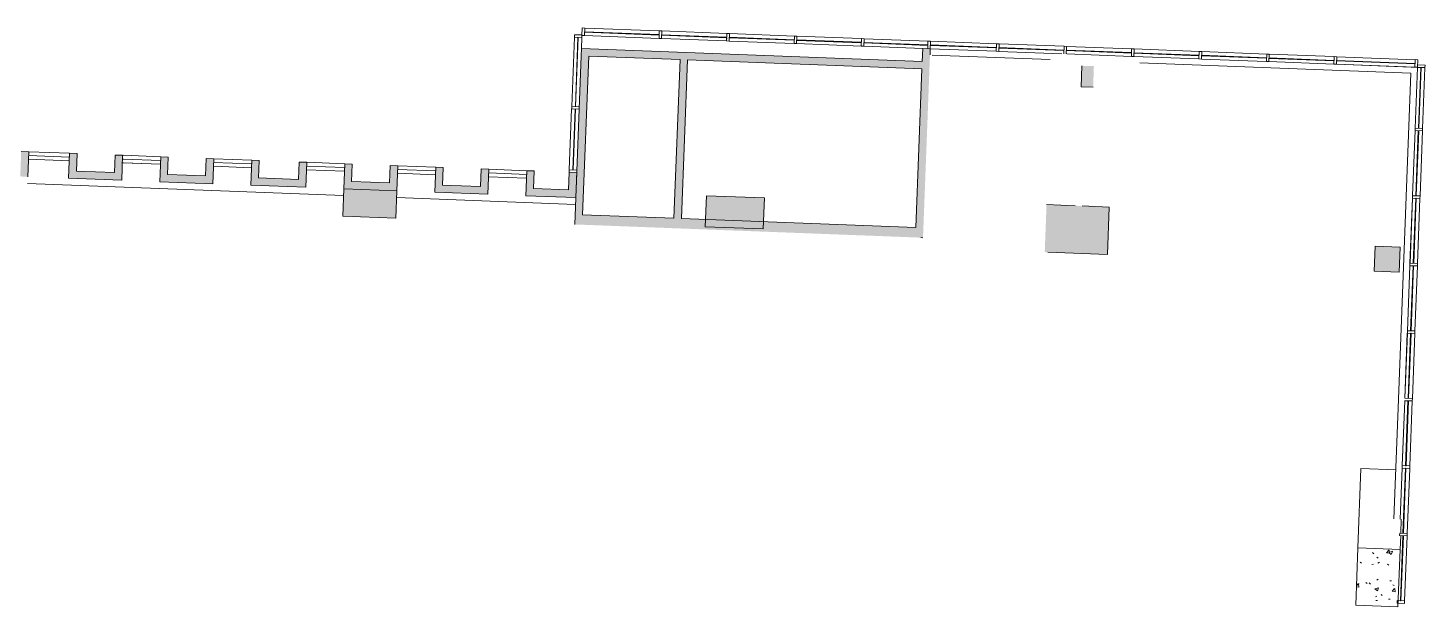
# Model space of a CAD drawing. Header units: millimetres. Extents: x 16798 to 83705, y -4660 to 56847.
# Drawn here: x 55797 to 83705, y 45374 to 56847 of the extents above; entities that cross this region are included whole.
import ezdxf

# ---------------------------------------------------------------- set-up
doc = ezdxf.new("R2010")
doc.units = ezdxf.units.MM
doc.header["$MEASUREMENT"] = 0
for name, color, linetype, lineweight in [('A-COLS', 52, 'Continuous', 13), ('A-GLAZ-CURT', 52, 'Continuous', 13), ('A-GLAZ-CWMG', 51, 'Continuous', 13), ('A-WALL-PATT', 111, 'Continuous', 13), ('I-WALL', 2, 'Continuous', 13), ('S-COLS', 52, 'Continuous', 13)]:
    doc.layers.add(name, color=color, linetype=linetype, lineweight=lineweight)
pattern_1 = [(50, (-140, 200), (728.7365, -63.756), [76.2, -838.2]), (355, (-140, 200), (-140.972, 764.228), [60.96, -670.56]), (100.451, (-79.3, 194.7), (587.77, 700.467), [64.76, -712.36]), (46.184, (-140, 403.2), (1084.316, -168.171), [114.3, -1257.3]), (96.636, (-49.6, 389.2), (949.61, 989.71), [97.14, -1068.54]), (351.184, (-140, 403.2), (949.62, 989.7), [91.44, -1005.84]), (21, (-38.4, 352.4), (606.458, -409.0606), [76.2, -838.2]), (326, (-38.4, 352.4), (247.208, 736.753), [60.96, -670.56]), (71.451, (12.14, 318.3), (853.668, 327.685), [64.76, -712.36]), (37.5, (-140, 200), (12.3547, 338.2201), [33.528, -628.904, 33.528, -647.192, -673.1]), (37.5, (-140, 200), (12.3547, 338.2201), [-1343.152, 33.528, -639.572]), (7.5, (-140, 200), (267.279, 400.722), [33.528, -354.584, 33.528, -613.664, -256.54]), (7.5, (-140, 200), (267.279, 400.722), [-1035.304, 33.528, -223.012]), (327.5, (-366.57, 200), (542.3633, -22.9153), [33.528, -220.472, 33.528, -758.952, -1051.56]), (327.5, (-366.57, 200), (542.3633, -22.9153), [-1046.48, 33.528, -1018.032]), (317.5, (-468.17, 200), (592.517, 101.707), [33.528, -296.672, 33.528, -492.76, -746.76]), (317.5, (-468.17, 200), (592.517, 101.707), [-856.488, 33.528, -713.232])]

# ---------------------------------------------------------------- blocks, each defined once
blk = doc.blocks.new('System Panel - Glazed-1975141-GA PLAN - LEVEL 11')
at = {"layer": 'A-GLAZ-CURT', "color": 0, "lineweight": -2}
for p, q in [((609, 3), (-609, 3)), ((-609, 3), (-609, -3)), ((609, -3), (609, 3)), ((-609, -3), (609, -3))]:
    blk.add_line(p, q, dxfattribs=at)
blk = doc.blocks.new('Rectangular Mullion - 50 x 150mm-1944992-GA PLAN - LEVEL 11')
at = {"layer": 'A-GLAZ-CWMG', "color": 0, "lineweight": -2}
blk.add_line((-16523, 55285), (-16523, 54068), dxfattribs=at)
blk = doc.blocks.new('Rectangular Mullion - 50 x 150mm-1975142-GA PLAN - LEVEL 11')
at = {"layer": 'A-GLAZ-CWMG', "color": 0, "lineweight": -2}
for p, q in [((-50, 75), (0, 75)), ((-50, -75), (-50, 75)), ((0, 75), (0, -75)), ((0, -75), (-50, -75))]:
    blk.add_line(p, q, dxfattribs=at)
blk = doc.blocks.new('Rectangular Mullion - 50 x 150mm-1975143-GA PLAN - LEVEL 11')
at = {"layer": 'A-GLAZ-CWMG', "color": 0, "lineweight": -2}
for p, q in [((0, 75), (-50, 75)), ((-50, 75), (-50, -75)), ((0, -75), (0, 75)), ((-50, -75), (0, -75))]:
    blk.add_line(p, q, dxfattribs=at)
blk = doc.blocks.new('Hilton_Window_Facade Panel - Hilton_Window_Facade Panel-1975166-GA PLAN - LEVEL 11')
at = {"layer": 'A-GLAZ-CURT', "color": 0, "lineweight": -2}
for p, q in [((-409, 150), (409, 150)), ((-409, 75), (409, 75)), ((-409, 0), (409, 0))]:
    blk.add_line(p, q, dxfattribs=at)
blk = doc.blocks.new('Hilton_Facade Panel - Hilton_Facade Panel-1975167-GA PLAN - LEVEL 11')
at = {"layer": 'A-GLAZ-CURT', "lineweight": -2}
blk.add_hatch(color=0, dxfattribs=at).paths.add_polyline_path([(-141, -350), (-530, -350), (-530, 150), (-380, 150), (-380, -200), (380, -200), (380, 150), (530, 150), (530, -350)])
at = {"layer": 'A-GLAZ-CURT', "color": 0, "lineweight": -2}
for p, q in [((-380, 150), (-530, 150)), ((-530, 150), (-530, -350)), ((-380, -200), (-380, 150)), ((530, 150), (380, 150)), ((380, 150), (380, -200)), ((530, -350), (530, 150)), ((380, -200), (-380, -200)), ((-530, -350), (530, -350))]:
    blk.add_line(p, q, dxfattribs=at)
blk = doc.blocks.new('Hilton_Window_Facade Panel - Hilton_Window_Facade Panel-1975168-GA PLAN - LEVEL 11')
at = {"layer": 'A-GLAZ-CURT', "color": 0, "lineweight": -2}
for p, q in [((-10, 150), (10, 150)), ((-10, 75), (10, 75)), ((-10, 0), (10, 0))]:
    blk.add_line(p, q, dxfattribs=at)
blk = doc.blocks.new('Hilton_Window_Facade Panel - Hilton_Window_Facade Panel-1975151-GA PLAN - LEVEL 11')
at = {"layer": 'A-GLAZ-CURT', "color": 0, "lineweight": -2}
for p, q in [((-380, 150), (380, 150)), ((-380, 75), (380, 75)), ((-380, 0), (380, 0))]:
    blk.add_line(p, q, dxfattribs=at)
blk = doc.blocks.new('Hilton_Facade Panel - Hilton_Facade Panel-1975169-GA PLAN - LEVEL 11')
at = {"layer": 'A-GLAZ-CURT', "lineweight": -2}
blk.add_hatch(color=0, dxfattribs=at).paths.add_polyline_path([(-550, -350), (-550, -257), (-550, 150), (-400, 150), (-400, -200), (400, -200), (400, 150), (550, 150), (550, -350)])
at = {"layer": 'A-GLAZ-CURT', "color": 0, "lineweight": -2}
for p, q in [((-400, 150), (-550, 150)), ((-550, 150), (-550, -350)), ((-400, -200), (-400, 150)), ((550, 150), (400, 150)), ((400, 150), (400, -200)), ((550, -350), (550, 150)), ((400, -200), (-400, -200)), ((-550, -350), (550, -350))]:
    blk.add_line(p, q, dxfattribs=at)
blk = doc.blocks.new('System Panel - Glazed-1975170-GA PLAN - LEVEL 11')
at = {"layer": 'A-GLAZ-CURT', "color": 0, "lineweight": -2}
for p, q in [((692, 3), (-692, 3)), ((-692, 3), (-692, -3)), ((692, -3), (692, 3)), ((-692, -3), (692, -3))]:
    blk.add_line(p, q, dxfattribs=at)
blk = doc.blocks.new('Rectangular Mullion - 50 x 150mm-1915807-GA PLAN - LEVEL 11')
at = {"layer": 'A-GLAZ-CWMG', "color": 0, "lineweight": -2}
for p, q in [((-16523, 56720), (-16523, 55335)), ((-16373, 56720), (-16373, 56502))]:
    blk.add_line(p, q, dxfattribs=at)
blk = doc.blocks.new('Rectangular Mullion - 50 x 150mm-1975171-GA PLAN - LEVEL 11')
at = {"layer": 'A-GLAZ-CWMG', "color": 0, "lineweight": -2}
for p, q in [((-25, 75), (25, 75)), ((-25, -75), (-25, 75)), ((25, 75), (25, -75)), ((25, -75), (-25, -75))]:
    blk.add_line(p, q, dxfattribs=at)
blk = doc.blocks.new('Hilton_Facade Panel - Hilton_Facade Panel-1975172-GA PLAN - LEVEL 11')
at = {"layer": 'A-GLAZ-CURT', "lineweight": -2}
blk.add_hatch(color=0, dxfattribs=at).paths.add_polyline_path([(-328, -350), (-499, -350), (-499, 150), (-349, 150), (-349, -200), (349, -200), (349, 150), (499, 150), (499, -350), (416, -350)])
at = {"layer": 'A-GLAZ-CURT', "color": 0, "lineweight": -2}
for p, q in [((-349, 150), (-499, 150)), ((-499, 150), (-499, -350)), ((-349, -200), (-349, 150)), ((499, 150), (349, 150)), ((349, 150), (349, -200)), ((499, -350), (499, 150)), ((349, -200), (-349, -200)), ((-499, -350), (499, -350))]:
    blk.add_line(p, q, dxfattribs=at)
blk = doc.blocks.new('Hilton_Window_Facade Panel - Hilton_Window_Facade Panel-1975147-GA PLAN - LEVEL 11')
at = {"layer": 'A-GLAZ-CURT', "color": 0, "lineweight": -2}
for p, q in [((-370, 150), (370, 150)), ((-370, 75), (370, 75)), ((-370, 0), (370, 0))]:
    blk.add_line(p, q, dxfattribs=at)
blk = doc.blocks.new('Columns 1 - Columns 1-1881339-GA PLAN - LEVEL 11')
at = {"layer": 'A-COLS', "lineweight": -2}
h = blk.add_hatch(dxfattribs=at)
h.set_pattern_fill('FP_4', color=0, style=0, pattern_type=2)
h.set_pattern_definition(pattern_1)
h.paths.add_polyline_path([(-634, 46173), (211, 46173), (211, 47317), (-634, 47317), (-634, 47116)])
h = blk.add_hatch(dxfattribs=at)
h.set_pattern_fill('FP_4', color=0, style=0, pattern_type=2)
h.set_pattern_definition(pattern_1)
h.paths.add_polyline_path([(-238, 42542), (50, 42542), (50, 43166), (-500, 43166), (-500, 42542)])
at = {"layer": 'A-COLS', "color": 0, "lineweight": -2}
for p, q in [((-634, 47317), (-634, 48909)), ((64, 48909), (-634, 48909)), ((211, 47927), (211, 47644)), ((211, 47594), (211, 47317)), ((-634, 47317), (-634, 46173)), ((211, 47317), (-634, 47317)), ((211, 46173), (211, 47317)), ((-634, 46173), (211, 46173)), ((-500, 43166), (-500, 42542)), ((50, 43166), (-500, 43166)), ((50, 42542), (50, 43166)), ((-500, 42542), (50, 42542)), ((-500, 41690), (-500, 42542)), ((50, 42542), (50, 41690)), ((-500, 41690), (50, 41690)), ((-500, 36513), (-500, 37389)), ((-40, 37389), (-500, 37389)), ((-40, 37389), (-40, 36513)), ((-500, 36513), (-500, 35889)), ((-40, 36513), (-500, 36513)), ((-40, 35889), (-40, 36513)), ((-500, 35889), (-40, 35889)), ((-680, 32915), (-680, 31791)), ((60, 32915), (-680, 32915)), ((60, 31791), (60, 32915)), ((-680, 31791), (60, 31791)), ((-680, 30198), (-680, 31791)), ((60, 31791), (60, 30198)), ((60, 30198), (-680, 30198))]:
    blk.add_line(p, q, dxfattribs=at)
blk = doc.blocks.new('System Panel - Glazed 10mm_Face-1946937-GA PLAN - LEVEL 11')
at = {"layer": 'A-GLAZ-CURT', "color": 0, "lineweight": -2}
for p, q in [((650, 10), (-650, 10)), ((-650, 10), (-650, 0)), ((-650, 0), (650, 0)), ((650, 0), (650, 10))]:
    blk.add_line(p, q, dxfattribs=at)
blk = doc.blocks.new('System Panel - Glazed 10mm_Face-1946939-GA PLAN - LEVEL 11')
at = {"layer": 'A-GLAZ-CURT', "color": 0, "lineweight": -2}
for p, q in [((649.53125, 10), (-649.53125, 10)), ((-649.53125, 10), (-649.53125, 0)), ((-649.53125, 0), (649.53125, 0)), ((649.53125, 0), (649.53125, 10))]:
    blk.add_line(p, q, dxfattribs=at)
blk = doc.blocks.new('System Panel - Glazed 10mm_Face-1946940-GA PLAN - LEVEL 11')
at = {"layer": 'A-GLAZ-CURT', "color": 0, "lineweight": -2}
for p, q in [((650, 10), (-650, 10)), ((-650, 10), (-650, 0)), ((-650, 0), (650, 0)), ((650, 0), (650, 10))]:
    blk.add_line(p, q, dxfattribs=at)
blk = doc.blocks.new('System Panel - Glazed 10mm_Face-1946941-GA PLAN - LEVEL 11')
at = {"layer": 'A-GLAZ-CURT', "color": 0, "lineweight": -2}
for p, q in [((650, 10), (-650, 10)), ((-650, 10), (-650, 0)), ((-650, 0), (650, 0)), ((650, 0), (650, 10))]:
    blk.add_line(p, q, dxfattribs=at)
blk = doc.blocks.new('System Panel - Glazed 10mm_Face-1946942-GA PLAN - LEVEL 11')
at = {"layer": 'A-GLAZ-CURT', "color": 0, "lineweight": -2}
for p, q in [((607.5, 10), (-607.5, 10)), ((-607.5, 10), (-607.5, 0)), ((-607.5, 0), (607.5, 0)), ((607.5, 0), (607.5, 10))]:
    blk.add_line(p, q, dxfattribs=at)
blk = doc.blocks.new('Rectangular Mullion - 50 x 150mm-1946943-GA PLAN - LEVEL 11')
at = {"layer": 'A-GLAZ-CWMG', "color": 0, "lineweight": -2}
for p, q in [((-50, 75), (0, 75)), ((-50, -75), (-50, 75)), ((0, 75), (0, -75)), ((0, -75), (-50, -75))]:
    blk.add_line(p, q, dxfattribs=at)
blk = doc.blocks.new('Rectangular Mullion - 50 x 150mm-V9-GA PLAN - LEVEL 11')
at = {"layer": 'A-GLAZ-CWMG', "color": 0, "lineweight": -2}
blk.add_line((479, 47394), (479, 46094), dxfattribs=at)
blk = doc.blocks.new('Rectangular Mullion - 50 x 150mm-V10-GA PLAN - LEVEL 11')
at = {"layer": 'A-GLAZ-CWMG', "color": 0, "lineweight": -2}
for p, q in [((329, 47727), (329, 48744)), ((479, 48744), (479, 47444))]:
    blk.add_line(p, q, dxfattribs=at)
blk = doc.blocks.new('Rectangular Mullion - 50 x 150mm-1945839-GA PLAN - LEVEL 11')
at = {"layer": 'A-GLAZ-CWMG', "color": 0, "lineweight": -2}
for p, q in [((329, 48794), (329, 50093)), ((479, 50093), (479, 48794))]:
    blk.add_line(p, q, dxfattribs=at)
blk = doc.blocks.new('Rectangular Mullion - 50 x 150mm-1945840-GA PLAN - LEVEL 11')
at = {"layer": 'A-GLAZ-CWMG', "color": 0, "lineweight": -2}
for p, q in [((329, 50143), (329, 51443)), ((479, 51443), (479, 50143))]:
    blk.add_line(p, q, dxfattribs=at)
blk = doc.blocks.new('Rectangular Mullion - 50 x 150mm-V11-GA PLAN - LEVEL 11')
at = {"layer": 'A-GLAZ-CWMG', "color": 0, "lineweight": -2}
for p, q in [((329, 51493), (329, 52794)), ((479, 52794), (479, 51493))]:
    blk.add_line(p, q, dxfattribs=at)
blk = doc.blocks.new('Rectangular Mullion - 50 x 150mm-1945837-GA PLAN - LEVEL 11')
at = {"layer": 'A-GLAZ-CWMG', "color": 0, "lineweight": -2}
for p, q in [((329, -2507), (329, -1207)), ((479, -1207), (479, -2507))]:
    blk.add_line(p, q, dxfattribs=at)
blk = doc.blocks.new('Rectangular Mullion - 50 x 150mm-1945841-GA PLAN - LEVEL 11')
at = {"layer": 'A-GLAZ-CWMG', "color": 0, "lineweight": -2}
for p, q in [((329, 55544), (329, 56759)), ((479, 56759), (479, 55544))]:
    blk.add_line(p, q, dxfattribs=at)
blk = doc.blocks.new('Rectangular Mullion - 50 x 150mm-1946933-GA PLAN - LEVEL 11')
at = {"layer": 'A-GLAZ-CWMG', "color": 0, "lineweight": -2}
for p, q in [((-25, 75), (25, 75)), ((-25, -75), (-25, 75)), ((25, 75), (25, -75)), ((25, -75), (-25, -75))]:
    blk.add_line(p, q, dxfattribs=at)
blk = doc.blocks.new('Rectangular Mullion - 50 x 150mm-V13-GA PLAN - LEVEL 11')
at = {"layer": 'A-GLAZ-CWMG', "color": 0, "lineweight": -2}
for p, q in [((-25, 75), (25, 75)), ((-25, -75), (-25, 75)), ((25, 75), (25, -75)), ((-22.5, -75), (-25, -75)), ((25, -75), (22.5, -75))]:
    blk.add_line(p, q, dxfattribs=at)
blk = doc.blocks.new('Rectangular Mullion - 50 x 150mm-1946952-GA PLAN - LEVEL 11')
at = {"layer": 'A-GLAZ-CWMG', "color": 0, "lineweight": -2}
for p, q in [((0, 75), (-50, 75)), ((-50, 75), (-50, -75)), ((0, -75), (0, 75)), ((-50, -75), (0, -75))]:
    blk.add_line(p, q, dxfattribs=at)
blk = doc.blocks.new('System Panel - Glazed 10mm_Face-1948885-GA PLAN - LEVEL 11')
at = {"layer": 'A-GLAZ-CURT', "color": 0, "lineweight": -2}
for p, q in [((785, 10), (-785, 10)), ((-785, 10), (-785, 0)), ((-785, 0), (785, 0)), ((785, 0), (785, 10))]:
    blk.add_line(p, q, dxfattribs=at)
blk = doc.blocks.new('System Panel - Glazed 10mm_Face-1948886-GA PLAN - LEVEL 11')
at = {"layer": 'A-GLAZ-CURT', "color": 0, "lineweight": -2}
for p, q in [((650, 10), (-650, 10)), ((-650, 10), (-650, 0)), ((-650, 0), (650, 0)), ((650, 0), (650, 10))]:
    blk.add_line(p, q, dxfattribs=at)
blk = doc.blocks.new('System Panel - Glazed 10mm_Face-1948887-GA PLAN - LEVEL 11')
at = {"layer": 'A-GLAZ-CURT', "color": 0, "lineweight": -2}
for p, q in [((650, 10), (-650, 10)), ((-650, 10), (-650, 0)), ((-650, 0), (650, 0)), ((650, 0), (650, 10))]:
    blk.add_line(p, q, dxfattribs=at)
blk = doc.blocks.new('System Panel - Glazed 10mm_Face-1948888-GA PLAN - LEVEL 11')
at = {"layer": 'A-GLAZ-CURT', "color": 0, "lineweight": -2}
for p, q in [((650, 10), (-650, 10)), ((-650, 10), (-650, 0)), ((-650, 0), (650, 0)), ((650, 0), (650, 10))]:
    blk.add_line(p, q, dxfattribs=at)
blk = doc.blocks.new('System Panel - Glazed 10mm_Face-1969037-GA PLAN - LEVEL 11')
at = {"layer": 'A-GLAZ-CURT', "color": 0, "lineweight": -2}
for p, q in [((660, 10), (-660, 10)), ((-660, 10), (-660, 0)), ((-660, 0), (660, 0)), ((660, 0), (660, 10))]:
    blk.add_line(p, q, dxfattribs=at)
blk = doc.blocks.new('System Panel - Glazed 10mm_Face-1969038-GA PLAN - LEVEL 11')
at = {"layer": 'A-GLAZ-CURT', "color": 0, "lineweight": -2}
for p, q in [((640, 10), (-640, 10)), ((-640, 10), (-640, 0)), ((-640, 0), (640, 0)), ((640, 0), (640, 10))]:
    blk.add_line(p, q, dxfattribs=at)
blk = doc.blocks.new('System Panel - Glazed 10mm_Face-1948889-GA PLAN - LEVEL 11')
at = {"layer": 'A-GLAZ-CURT', "color": 0, "lineweight": -2}
for p, q in [((646, 10), (-646, 10)), ((-646, 10), (-646, 0)), ((-646, 0), (646, 0)), ((646, 0), (646, 10))]:
    blk.add_line(p, q, dxfattribs=at)
blk = doc.blocks.new('System Panel - Glazed 10mm_Face-1948890-GA PLAN - LEVEL 11')
at = {"layer": 'A-GLAZ-CURT', "color": 0, "lineweight": -2}
for p, q in [((650, 10), (-650, 10)), ((-650, 10), (-650, 0)), ((-650, 0), (650, 0)), ((650, 0), (650, 10))]:
    blk.add_line(p, q, dxfattribs=at)
blk = doc.blocks.new('System Panel - Glazed 10mm_Face-1948891-GA PLAN - LEVEL 11')
at = {"layer": 'A-GLAZ-CURT', "color": 0, "lineweight": -2}
for p, q in [((650, 10), (-650, 10)), ((-650, 10), (-650, 0)), ((-650, 0), (650, 0)), ((650, 0), (650, 10))]:
    blk.add_line(p, q, dxfattribs=at)
blk = doc.blocks.new('System Panel - Glazed 10mm_Face-1948892-GA PLAN - LEVEL 11')
at = {"layer": 'A-GLAZ-CURT', "color": 0, "lineweight": -2}
for p, q in [((746, 10), (-746, 10)), ((-746, 10), (-746, 0)), ((-746, 0), (746, 0)), ((746, 0), (746, 10))]:
    blk.add_line(p, q, dxfattribs=at)
blk = doc.blocks.new('Rectangular Mullion - 50 x 150mm-V20-GA PLAN - LEVEL 11')
at = {"layer": 'A-GLAZ-CWMG', "color": 0, "lineweight": -2}
for p, q in [((-1290, 56911), (279, 56911)), ((279, 56761), (-1290, 56761))]:
    blk.add_line(p, q, dxfattribs=at)
blk = doc.blocks.new('Rectangular Mullion - 50 x 150mm-V21-GA PLAN - LEVEL 11')
at = {"layer": 'A-GLAZ-CWMG', "color": 0, "lineweight": -2}
for p, q in [((-2640, 56911), (-1340, 56911)), ((-1340, 56761), (-2640, 56761))]:
    blk.add_line(p, q, dxfattribs=at)
blk = doc.blocks.new('Rectangular Mullion - 50 x 150mm-V22-GA PLAN - LEVEL 11')
at = {"layer": 'A-GLAZ-CWMG', "color": 0, "lineweight": -2}
for p, q in [((-3990, 56911), (-2690, 56911)), ((-2690, 56761), (-3990, 56761))]:
    blk.add_line(p, q, dxfattribs=at)
blk = doc.blocks.new('Rectangular Mullion - 50 x 150mm-V23-GA PLAN - LEVEL 11')
at = {"layer": 'A-GLAZ-CWMG', "color": 0, "lineweight": -2}
for p, q in [((-5340, 56911), (-4040, 56911)), ((-4040, 56761), (-5340, 56761))]:
    blk.add_line(p, q, dxfattribs=at)
blk = doc.blocks.new('Rectangular Mullion - 50 x 150mm-V24-GA PLAN - LEVEL 11')
at = {"layer": 'A-GLAZ-CWMG', "color": 0, "lineweight": -2}
for p, q in [((-6690, 56911), (-5390, 56911)), ((-5390, 56761), (-6680, 56761))]:
    blk.add_line(p, q, dxfattribs=at)
blk = doc.blocks.new('Rectangular Mullion - 50 x 150mm-V25-GA PLAN - LEVEL 11')
at = {"layer": 'A-GLAZ-CWMG', "color": 0, "lineweight": -2}
for p, q in [((-8040, 56911), (-6740, 56911)), ((-6780, 56761), (-8040, 56761))]:
    blk.add_line(p, q, dxfattribs=at)
blk = doc.blocks.new('Rectangular Mullion - 50 x 150mm-1969031-GA PLAN - LEVEL 11')
at = {"layer": 'A-GLAZ-CWMG', "color": 0, "lineweight": -2}
for p, q in [((-9411, 56911), (-8090, 56911)), ((-8090, 56761), (-9411, 56761))]:
    blk.add_line(p, q, dxfattribs=at)
blk = doc.blocks.new('Rectangular Mullion - 50 x 150mm-1969032-GA PLAN - LEVEL 11')
at = {"layer": 'A-GLAZ-CWMG', "color": 0, "lineweight": -2}
for p, q in [((-10740, 56911), (-9461, 56911)), ((-9561, 56761), (-10740, 56761))]:
    blk.add_line(p, q, dxfattribs=at)
blk = doc.blocks.new('Rectangular Mullion - 50 x 150mm-1948215-GA PLAN - LEVEL 11')
at = {"layer": 'A-GLAZ-CWMG', "color": 0, "lineweight": -2}
for p, q in [((-12082, 56911), (-10790, 56911)), ((-10790, 56761), (-12082, 56761))]:
    blk.add_line(p, q, dxfattribs=at)
blk = doc.blocks.new('Rectangular Mullion - 50 x 150mm-V26-GA PLAN - LEVEL 11')
at = {"layer": 'A-GLAZ-CWMG', "color": 0, "lineweight": -2}
for p, q in [((-13432, 56911), (-12132, 56911)), ((-12132, 56761), (-13432, 56761))]:
    blk.add_line(p, q, dxfattribs=at)
blk = doc.blocks.new('Rectangular Mullion - 50 x 150mm-V27-GA PLAN - LEVEL 11')
at = {"layer": 'A-GLAZ-CWMG', "color": 0, "lineweight": -2}
for p, q in [((-14782, 56911), (-13482, 56911)), ((-13482, 56761), (-14782, 56761)), ((-13482, 56911), (-13482, 56836)), ((-13482, 56826), (-13482, 56761))]:
    blk.add_line(p, q, dxfattribs=at)
blk = doc.blocks.new('Rectangular Mullion - 50 x 150mm-1948216-GA PLAN - LEVEL 11')
at = {"layer": 'A-GLAZ-CWMG', "color": 0, "lineweight": -2}
for p, q in [((-16324, 56911), (-14832, 56911)), ((-14832, 56761), (-16324, 56761))]:
    blk.add_line(p, q, dxfattribs=at)
blk = doc.blocks.new('Rectangular Mullion - 50 x 150mm-V28-GA PLAN - LEVEL 11')
at = {"layer": 'A-GLAZ-CWMG', "color": 0, "lineweight": -2}
for p, q in [((-25, 75), (25, 75)), ((-25, -75), (-25, 75)), ((25, 75), (25, -75))]:
    blk.add_line(p, q, dxfattribs=at)

msp = doc.modelspace()

# ---------------------------------------------------------------- hatches: boundary and pattern name
at = {"layer": 'A-WALL-PATT', "lineweight": 0}
for points in [[(73655, 56029), (69738, 56178), (68972, 56207), (66848, 56288), (66854, 56438), (73661, 56178)], [(73684, 52854), (73534, 52860), (73670, 56437), (73820, 56432)], [(66870, 52914), (66720, 52920), (66725, 53061), (66848, 56288), (66998, 56282)], [(68851, 53039), (68701, 53044), (68728, 53764), (68822, 56213), (68972, 56207)], [(55793, 53874), (55643, 53879), (55649, 54029), (55662, 54379), (55812, 54373)], [(73676, 52654), (73636, 52656), (73536, 52660), (66870, 52914), (66877, 53114), (73684, 52854)]]:
    msp.add_hatch(color=2, dxfattribs=at).paths.add_polyline_path(points)
at = {"layer": 'S-COLS', "lineweight": 0}
for points in [[(77074, 55662), (76834, 55671), (76838, 55781), (76850, 56091), (77090, 56082)], [(63145, 53043), (62922, 53051), (62085, 53083), (62106, 53633), (63166, 53593)], [(70489, 52976), (69617, 53009), (69330, 53020), (69348, 53493), (70507, 53449)], [(77361, 52319), (76207, 52363), (76108, 52367), (76144, 53316), (77398, 53268)], [(83187, 51967), (82971, 51975), (82687, 51986), (82706, 52486), (83206, 52467)]]:
    msp.add_hatch(color=2, dxfattribs=at).paths.add_polyline_path(points)

# ---------------------------------------------------------------- linework, layer by layer
at = {"layer": 'I-WALL', "color": 2, "lineweight": 0}
for p, q in [((66854, 56438), (66848, 56288)), ((73661, 56178), (66854, 56438)), ((73670, 56437), (73661, 56178)), ((73820, 56432), (73670, 56437)), ((73816, 56307), (73820, 56432)), ((73820, 56432), (75140, 56381)), ((75190, 56379), (76449, 56331)), ((66848, 56288), (66720, 52920)), ((66877, 53114), (66998, 56282)), ((66998, 56282), (68822, 56213)), ((68822, 56213), (68701, 53044)), ((68851, 53039), (68972, 56207)), ((68972, 56207), (73655, 56029)), ((76214, 56215), (73856, 56305)), ((76549, 56328), (77838, 56278)), ((77888, 56277), (79187, 56227)), ((83424, 55940), (78008, 56147)), ((79237, 56225), (80536, 56176)), ((80586, 56174), (81885, 56124)), ((81935, 56122), (83428, 56065)), ((73655, 56029), (73534, 52860)), ((83175, 49430), (83424, 55940)), ((83503, 56062), (83428, 56065)), ((83553, 56058), (83507, 54844)), ((83505, 54794), (83455, 53495)), ((55812, 54373), (55662, 54379)), ((55793, 53874), (55812, 54373)), ((55806, 54223), (56624, 54192)), ((57683, 54152), (58442, 54123)), ((59502, 54083), (60261, 54054)), ((61360, 54012), (62120, 53983)), ((63179, 53942), (63938, 53913)), ((64998, 53873), (65757, 53844)), ((62101, 53498), (55789, 53739)), ((66735, 53321), (63160, 53458)), ((83453, 53445), (83404, 52146)), ((68701, 53044), (66877, 53114)), ((73534, 52860), (68851, 53039)), ((73636, 52656), (73676, 52654)), ((83402, 52096), (83353, 50797)), ((83351, 50747), (83301, 49448)), ((83084, 47038), (83175, 49424)), ((83299, 49398), (83250, 48100)), ((83248, 48050), (83209, 47033))]:
    msp.add_line(p, q, dxfattribs=at)
at = {"layer": 'S-COLS', "color": 2, "lineweight": 0}
for p, q in [((76850, 56091), (76834, 55671)), ((76834, 55671), (77074, 55662)), ((62106, 53633), (62085, 53083)), ((63166, 53593), (62106, 53633)), ((63145, 53043), (63166, 53593)), ((69348, 53493), (69324, 52873)), ((70507, 53449), (69348, 53493)), ((70484, 52829), (70507, 53449)), ((76713, 53294), (76144, 53316)), ((62085, 53083), (63145, 53043)), ((77398, 53268), (76853, 53289)), ((77361, 52319), (77398, 53268)), ((69324, 52873), (70484, 52829)), ((82706, 52486), (82687, 51986)), ((83206, 52467), (82706, 52486)), ((76167, 52364), (77361, 52319)), ((83187, 51967), (83206, 52467)), ((82687, 51986), (83187, 51967))]:
    msp.add_line(p, q, dxfattribs=at)

# ---------------------------------------------------------------- block references
at = {"layer": 'A-COLS', "color": 2, "lineweight": 0, "rotation": 357.816525054261}
msp.add_blockref('Columns 1 - Columns 1-1881339-GA PLAN - LEVEL 11', (81194, -852), dxfattribs=at)
at = {"layer": 'A-GLAZ-CURT', "color": 2, "lineweight": 0}
for name, p, rotation in [('System Panel - Glazed-1975170-GA PLAN - LEVEL 11', (66761, 55967), 87.81652505426077), ('System Panel - Glazed 10mm_Face-1948892-GA PLAN - LEVEL 11', (67661, 56742), 177.8165250542611), ('System Panel - Glazed 10mm_Face-1948891-GA PLAN - LEVEL 11', (69105, 56686), 177.8165250542611), ('System Panel - Glazed 10mm_Face-1948890-GA PLAN - LEVEL 11', (70454, 56635), 177.8165250542611), ('System Panel - Glazed 10mm_Face-1948889-GA PLAN - LEVEL 11', (71799, 56584), 177.8165250542611), ('System Panel - Glazed 10mm_Face-1969038-GA PLAN - LEVEL 11', (73134, 56533), 177.8165250542611), ('System Panel - Glazed 10mm_Face-1969037-GA PLAN - LEVEL 11', (74483, 56481), 177.8165250542611), ('System Panel - Glazed 10mm_Face-1948888-GA PLAN - LEVEL 11', (75842, 56430), 177.8165250542611), ('System Panel - Glazed 10mm_Face-1948886-GA PLAN - LEVEL 11', (77191, 56378), 177.8165250542611), ('System Panel - Glazed 10mm_Face-1948888-GA PLAN - LEVEL 11', (78540, 56327), 177.8165250542611), ('System Panel - Glazed 10mm_Face-1948887-GA PLAN - LEVEL 11', (79889, 56275), 177.8165250542611), ('System Panel - Glazed 10mm_Face-1948886-GA PLAN - LEVEL 11', (81238, 56224), 177.8165250542611), ('System Panel - Glazed 10mm_Face-1948885-GA PLAN - LEVEL 11', (82722, 56167), 177.8165250542611), ('System Panel - Glazed 10mm_Face-1946942-GA PLAN - LEVEL 11', (83605, 55448), 87.8165250542608), ('System Panel - Glazed-1975141-GA PLAN - LEVEL 11', (66710, 54617), 87.81652505426077), ('System Panel - Glazed 10mm_Face-1946937-GA PLAN - LEVEL 11', (83555, 54142), 87.8165250542608), ('Hilton_Window_Facade Panel - Hilton_Window_Facade Panel-1975166-GA PLAN - LEVEL 11', (56215, 54208), 357.816525054261), ('Hilton_Facade Panel - Hilton_Facade Panel-1975167-GA PLAN - LEVEL 11', (57153, 54172), 357.816525054261), ('Hilton_Window_Facade Panel - Hilton_Window_Facade Panel-1975168-GA PLAN - LEVEL 11', (57693, 54151), 357.816525054261), ('Hilton_Window_Facade Panel - Hilton_Window_Facade Panel-1975147-GA PLAN - LEVEL 11', (58073, 54137), 357.816525054261), ('Hilton_Facade Panel - Hilton_Facade Panel-1975167-GA PLAN - LEVEL 11', (58972, 54103), 357.816525054261), ('Hilton_Window_Facade Panel - Hilton_Window_Facade Panel-1975151-GA PLAN - LEVEL 11', (59881, 54068), 357.816525054261), ('Hilton_Facade Panel - Hilton_Facade Panel-1975169-GA PLAN - LEVEL 11', (60811, 54033), 357.816525054261), ('Hilton_Window_Facade Panel - Hilton_Window_Facade Panel-1975151-GA PLAN - LEVEL 11', (61740, 53997), 357.816525054261), ('Hilton_Facade Panel - Hilton_Facade Panel-1975167-GA PLAN - LEVEL 11', (62649, 53963), 357.816525054261), ('Hilton_Window_Facade Panel - Hilton_Window_Facade Panel-1975151-GA PLAN - LEVEL 11', (63559, 53928), 357.816525054261), ('Hilton_Facade Panel - Hilton_Facade Panel-1975167-GA PLAN - LEVEL 11', (64468, 53893), 357.816525054261), ('Hilton_Window_Facade Panel - Hilton_Window_Facade Panel-1975151-GA PLAN - LEVEL 11', (65377, 53859), 357.816525054261), ('Hilton_Facade Panel - Hilton_Facade Panel-1975172-GA PLAN - LEVEL 11', (66255, 53825), 357.816525054261), ('System Panel - Glazed 10mm_Face-1946937-GA PLAN - LEVEL 11', (83504, 52793), 87.8165250542608), ('System Panel - Glazed 10mm_Face-1946941-GA PLAN - LEVEL 11', (83452, 51444), 87.8165250542608), ('System Panel - Glazed 10mm_Face-1946940-GA PLAN - LEVEL 11', (83401, 50095), 87.8165250542608), ('System Panel - Glazed 10mm_Face-1946939-GA PLAN - LEVEL 11', (83349, 48746), 87.8165250542608), ('System Panel - Glazed 10mm_Face-1946937-GA PLAN - LEVEL 11', (83298, 47397), 87.8165250542608), ('System Panel - Glazed 10mm_Face-1946937-GA PLAN - LEVEL 11', (83247, 46048), 87.8165250542608)]:
    msp.add_blockref(name, p, dxfattribs=dict(at, rotation=rotation))
at = {"layer": 'A-GLAZ-CWMG', "color": 2, "lineweight": 0}
for name, p, rotation in [('Rectangular Mullion - 50 x 150mm-1915807-GA PLAN - LEVEL 11', (81062, -647), 357.816525054261), ('Rectangular Mullion - 50 x 150mm-1948216-GA PLAN - LEVEL 11', (81062, -647), 357.816525054261), ('Rectangular Mullion - 50 x 150mm-V27-GA PLAN - LEVEL 11', (81062, -647), 357.816525054261), ('Rectangular Mullion - 50 x 150mm-V26-GA PLAN - LEVEL 11', (81062, -647), 357.816525054261), ('Rectangular Mullion - 50 x 150mm-1948215-GA PLAN - LEVEL 11', (81062, -647), 357.816525054261), ('Rectangular Mullion - 50 x 150mm-1969032-GA PLAN - LEVEL 11', (81062, -647), 357.816525054261), ('Rectangular Mullion - 50 x 150mm-1969031-GA PLAN - LEVEL 11', (81062, -647), 357.816525054261), ('Rectangular Mullion - 50 x 150mm-V25-GA PLAN - LEVEL 11', (81062, -647), 357.816525054261), ('Rectangular Mullion - 50 x 150mm-V24-GA PLAN - LEVEL 11', (81062, -647), 357.816525054261), ('Rectangular Mullion - 50 x 150mm-V23-GA PLAN - LEVEL 11', (81062, -647), 357.816525054261), ('Rectangular Mullion - 50 x 150mm-V22-GA PLAN - LEVEL 11', (81062, -647), 357.816525054261), ('Rectangular Mullion - 50 x 150mm-V21-GA PLAN - LEVEL 11', (81062, -647), 357.816525054261), ('Rectangular Mullion - 50 x 150mm-V20-GA PLAN - LEVEL 11', (81062, -647), 357.816525054261), ('Rectangular Mullion - 50 x 150mm-1946952-GA PLAN - LEVEL 11', (83556, 56136), 357.816525054261), ('Rectangular Mullion - 50 x 150mm-1945841-GA PLAN - LEVEL 11', (81062, -647), 357.816525054261), ('Rectangular Mullion - 50 x 150mm-1944992-GA PLAN - LEVEL 11', (81062, -647), 357.816525054261), ('Rectangular Mullion - 50 x 150mm-1945837-GA PLAN - LEVEL 11', (83222, 56013), 357.816525054261), ('Rectangular Mullion - 50 x 150mm-1975143-GA PLAN - LEVEL 11', (66684, 53959), 267.8165250542608), ('Rectangular Mullion - 50 x 150mm-1945837-GA PLAN - LEVEL 11', (83171, 54663), 357.816525054261), ('Rectangular Mullion - 50 x 150mm-V11-GA PLAN - LEVEL 11', (81062, -647), 357.816525054261), ('Rectangular Mullion - 50 x 150mm-1945840-GA PLAN - LEVEL 11', (81062, -647), 357.816525054261), ('Rectangular Mullion - 50 x 150mm-1945839-GA PLAN - LEVEL 11', (81062, -647), 357.816525054261), ('Rectangular Mullion - 50 x 150mm-V10-GA PLAN - LEVEL 11', (81062, -647), 357.816525054261), ('Rectangular Mullion - 50 x 150mm-V9-GA PLAN - LEVEL 11', (81062, -647), 357.816525054261)]:
    msp.add_blockref(name, p, dxfattribs=dict(at, rotation=rotation))
at = {"layer": 'A-GLAZ-CWMG', "color": 2, "lineweight": 0, "extrusion": (0, 0, -1)}
for name, p, rotation in [('Rectangular Mullion - 50 x 150mm-1975142-GA PLAN - LEVEL 11', (-66789, 56709), 92.18347494573926), ('Rectangular Mullion - 50 x 150mm-1946943-GA PLAN - LEVEL 11', (-66866, 56772), 2.183474945738967), ('Rectangular Mullion - 50 x 150mm-1946933-GA PLAN - LEVEL 11', (-68431, 56712), 2.183474945738967), ('Rectangular Mullion - 50 x 150mm-1946933-GA PLAN - LEVEL 11', (-69780, 56661), 2.183474945738967), ('Rectangular Mullion - 50 x 150mm-1946933-GA PLAN - LEVEL 11', (-71129, 56609), 2.183474945738967), ('Rectangular Mullion - 50 x 150mm-1946933-GA PLAN - LEVEL 11', (-72470, 56558), 2.183474945738967), ('Rectangular Mullion - 50 x 150mm-1946933-GA PLAN - LEVEL 11', (-73798, 56508), 2.183474945738967), ('Rectangular Mullion - 50 x 150mm-1946933-GA PLAN - LEVEL 11', (-75168, 56455), 2.183474945738967), ('Rectangular Mullion - 50 x 150mm-V28-GA PLAN - LEVEL 11', (-76517, 56404), 2.183474945738967), ('Rectangular Mullion - 50 x 150mm-1946933-GA PLAN - LEVEL 11', (-77866, 56352), 2.183474945738967), ('Rectangular Mullion - 50 x 150mm-1946933-GA PLAN - LEVEL 11', (-79215, 56301), 2.183474945738967), ('Rectangular Mullion - 50 x 150mm-1946933-GA PLAN - LEVEL 11', (-80564, 56250), 2.183474945738967), ('Rectangular Mullion - 50 x 150mm-1946933-GA PLAN - LEVEL 11', (-81913, 56198), 2.183474945738967), ('Rectangular Mullion - 50 x 150mm-1946943-GA PLAN - LEVEL 11', (-83630, 56106), 92.18347494573922), ('Rectangular Mullion - 50 x 150mm-1975171-GA PLAN - LEVEL 11', (-66734, 55250), 92.18347494573926), ('Rectangular Mullion - 50 x 150mm-1946933-GA PLAN - LEVEL 11', (-83581, 54816), 92.18347494573922), ('Rectangular Mullion - 50 x 150mm-1946933-GA PLAN - LEVEL 11', (-83529, 53467), 92.18347494573922), ('Rectangular Mullion - 50 x 150mm-1946933-GA PLAN - LEVEL 11', (-83478, 52118), 92.18347494573922), ('Rectangular Mullion - 50 x 150mm-1946933-GA PLAN - LEVEL 11', (-83427, 50769), 92.18347494573922), ('Rectangular Mullion - 50 x 150mm-V13-GA PLAN - LEVEL 11', (-83375, 49420), 92.18347494573922), ('Rectangular Mullion - 50 x 150mm-1946933-GA PLAN - LEVEL 11', (-83324, 48072), 92.18347494573922), ('Rectangular Mullion - 50 x 150mm-1946933-GA PLAN - LEVEL 11', (-83272, 46723), 92.18347494573922), ('Rectangular Mullion - 50 x 150mm-1946933-GA PLAN - LEVEL 11', (-83221, 45374), 92.18347494573922)]:
    msp.add_blockref(name, p, dxfattribs=dict(at, rotation=rotation))

doc.saveas('drawing.dxf')
